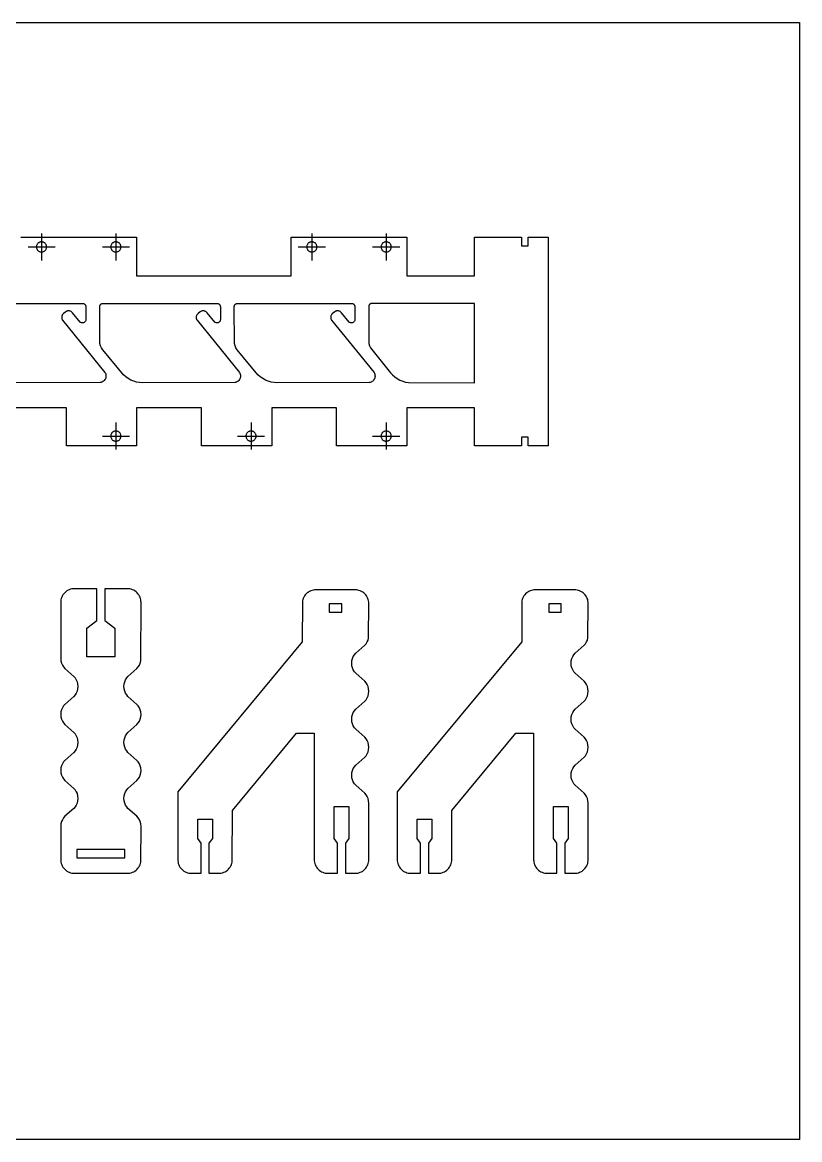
# Model space of a CAD drawing. Extents: x -19 to 11.9, y -9 to 24.5.
# Drawn here: x -11.54 to -4.35, y 14.15 to 24.48 of the extents above; entities that cross this region are included whole.
import ezdxf

# ---------------------------------------------------------------- set-up
doc = ezdxf.new("R2010")
doc.units = 0
doc.header["$MEASUREMENT"] = 0
doc.layers.add('DEFAULT', color=7, linetype='CONTINUOUS')

msp = doc.modelspace()

# ---------------------------------------------------------------- linework, layer by layer
at = {"layer": 'DEFAULT'}
msp.add_lwpolyline([(-18.966369, 24.480942), (-4.346369, 24.480942), (-4.346369, 14.150942), (-18.966369, 14.150942)], close=True, dxfattribs=at)
for points in [[(-11.357917, 22.529739), (-11.357917, 22.279739)], [(-10.670417, 22.529739), (-10.670417, 22.279739)], [(-8.857917, 22.529739), (-8.857917, 22.279739)], [(-8.170417, 22.529739), (-8.170417, 22.279739)], [(-11.550068, 22.495754), (-10.478266, 22.495754), (-10.478266, 22.138574), (-9.050068, 22.138574), (-9.050068, 22.495754), (-7.978266, 22.495754), (-7.978266, 22.138574), (-7.354299, 22.138574), (-7.354299, 22.495754), (-6.920417, 22.495754), (-6.920417, 22.415965), (-6.857917, 22.415965), (-6.857917, 22.495754), (-6.671491, 22.495754), (-6.671491, 21.53015), (-6.671491, 20.564547), (-6.857917, 20.564547), (-6.857917, 20.644336), (-6.920417, 20.644336), (-6.920417, 20.564547), (-7.354299, 20.564547), (-7.354299, 20.918335), (-7.978266, 20.918335), (-7.978266, 20.564547), (-8.628339, 20.564547), (-8.628339, 20.918335), (-9.228266, 20.918335), (-9.228266, 20.564547), (-9.878339, 20.564547), (-9.878339, 20.918335), (-10.478266, 20.918335), (-10.478266, 20.564547), (-11.128339, 20.564547), (-11.128339, 20.918335), (-11.728266, 20.918335)], [(-11.311042, 22.404739), (-11.311232, 22.408951), (-11.311825, 22.413269), (-11.312851, 22.417637), (-11.314333, 22.421994), (-11.316279, 22.426269), (-11.318683, 22.43039), (-11.321525, 22.434284), (-11.324771, 22.437885), (-11.328372, 22.441131), (-11.332267, 22.443973), (-11.336388, 22.446377), (-11.340663, 22.448323), (-11.345019, 22.449805), (-11.349387, 22.450832), (-11.353705, 22.451424), (-11.357917, 22.451614), (-11.362129, 22.451424), (-11.366446, 22.450832), (-11.370815, 22.449805), (-11.375171, 22.448323), (-11.379446, 22.446377), (-11.383567, 22.443973), (-11.387462, 22.441131), (-11.391063, 22.437885), (-11.394309, 22.434284), (-11.397151, 22.43039), (-11.399555, 22.426269), (-11.401501, 22.421994), (-11.402983, 22.417637), (-11.404009, 22.413269), (-11.404602, 22.408951), (-11.404792, 22.404739), (-11.404602, 22.400527), (-11.404009, 22.39621), (-11.402983, 22.391841), (-11.401501, 22.387485), (-11.399555, 22.38321), (-11.397151, 22.379089), (-11.394309, 22.375194), (-11.391063, 22.371593), (-11.387462, 22.368348), (-11.383567, 22.365505), (-11.379446, 22.363101), (-11.375171, 22.361155), (-11.370815, 22.359673), (-11.366446, 22.358647), (-11.362129, 22.358054), (-11.357917, 22.357864), (-11.353705, 22.358054), (-11.349387, 22.358647), (-11.345019, 22.359673), (-11.340663, 22.361155), (-11.336388, 22.363101), (-11.332267, 22.365505), (-11.328372, 22.368348), (-11.324771, 22.371593), (-11.321525, 22.375194), (-11.318683, 22.379089), (-11.316279, 22.38321), (-11.314333, 22.387485), (-11.312851, 22.391841), (-11.311825, 22.39621), (-11.311232, 22.400527), (-11.311042, 22.404739)], [(-10.623542, 22.404739), (-10.623732, 22.408951), (-10.624325, 22.413269), (-10.625351, 22.417637), (-10.626833, 22.421994), (-10.628779, 22.426269), (-10.631183, 22.43039), (-10.634025, 22.434284), (-10.637271, 22.437885), (-10.640872, 22.441131), (-10.644767, 22.443973), (-10.648888, 22.446377), (-10.653163, 22.448323), (-10.657519, 22.449805), (-10.661887, 22.450832), (-10.666205, 22.451424), (-10.670417, 22.451614), (-10.674629, 22.451424), (-10.678946, 22.450832), (-10.683315, 22.449805), (-10.687671, 22.448323), (-10.691946, 22.446377), (-10.696067, 22.443973), (-10.699962, 22.441131), (-10.703563, 22.437885), (-10.706809, 22.434284), (-10.709651, 22.43039), (-10.712055, 22.426269), (-10.714001, 22.421994), (-10.715483, 22.417637), (-10.716509, 22.413269), (-10.717102, 22.408951), (-10.717292, 22.404739), (-10.717102, 22.400527), (-10.716509, 22.39621), (-10.715483, 22.391841), (-10.714001, 22.387485), (-10.712055, 22.38321), (-10.709651, 22.379089), (-10.706809, 22.375194), (-10.703563, 22.371593), (-10.699962, 22.368348), (-10.696067, 22.365505), (-10.691946, 22.363101), (-10.687671, 22.361155), (-10.683315, 22.359673), (-10.678946, 22.358647), (-10.674629, 22.358054), (-10.670417, 22.357864), (-10.666205, 22.358054), (-10.661887, 22.358647), (-10.657519, 22.359673), (-10.653163, 22.361155), (-10.648888, 22.363101), (-10.644767, 22.365505), (-10.640872, 22.368348), (-10.637271, 22.371593), (-10.634025, 22.375194), (-10.631183, 22.379089), (-10.628779, 22.38321), (-10.626833, 22.387485), (-10.625351, 22.391841), (-10.624325, 22.39621), (-10.623732, 22.400527), (-10.623542, 22.404739)], [(-8.811042, 22.404739), (-8.811232, 22.408951), (-8.811825, 22.413269), (-8.812851, 22.417637), (-8.814333, 22.421994), (-8.816279, 22.426269), (-8.818683, 22.43039), (-8.821525, 22.434284), (-8.824771, 22.437885), (-8.828372, 22.441131), (-8.832267, 22.443973), (-8.836388, 22.446377), (-8.840663, 22.448323), (-8.845019, 22.449805), (-8.849387, 22.450832), (-8.853705, 22.451424), (-8.857917, 22.451614), (-8.862129, 22.451424), (-8.866446, 22.450832), (-8.870815, 22.449805), (-8.875171, 22.448323), (-8.879446, 22.446377), (-8.883567, 22.443973), (-8.887462, 22.441131), (-8.891063, 22.437885), (-8.894309, 22.434284), (-8.897151, 22.43039), (-8.899555, 22.426269), (-8.901501, 22.421994), (-8.902983, 22.417637), (-8.904009, 22.413269), (-8.904602, 22.408951), (-8.904792, 22.404739), (-8.904602, 22.400527), (-8.904009, 22.39621), (-8.902983, 22.391841), (-8.901501, 22.387485), (-8.899555, 22.38321), (-8.897151, 22.379089), (-8.894309, 22.375194), (-8.891063, 22.371593), (-8.887462, 22.368348), (-8.883567, 22.365505), (-8.879446, 22.363101), (-8.875171, 22.361155), (-8.870815, 22.359673), (-8.866446, 22.358647), (-8.862129, 22.358054), (-8.857917, 22.357864), (-8.853705, 22.358054), (-8.849387, 22.358647), (-8.845019, 22.359673), (-8.840663, 22.361155), (-8.836388, 22.363101), (-8.832267, 22.365505), (-8.828372, 22.368348), (-8.824771, 22.371593), (-8.821525, 22.375194), (-8.818683, 22.379089), (-8.816279, 22.38321), (-8.814333, 22.387485), (-8.812851, 22.391841), (-8.811825, 22.39621), (-8.811232, 22.400527), (-8.811042, 22.404739)], [(-8.123542, 22.404739), (-8.123732, 22.408951), (-8.124325, 22.413269), (-8.125351, 22.417637), (-8.126833, 22.421994), (-8.128779, 22.426269), (-8.131183, 22.43039), (-8.134025, 22.434284), (-8.137271, 22.437885), (-8.140872, 22.441131), (-8.144767, 22.443973), (-8.148888, 22.446377), (-8.153163, 22.448323), (-8.157519, 22.449805), (-8.161887, 22.450832), (-8.166205, 22.451424), (-8.170417, 22.451614), (-8.174629, 22.451424), (-8.178946, 22.450832), (-8.183315, 22.449805), (-8.187671, 22.448323), (-8.191946, 22.446377), (-8.196067, 22.443973), (-8.199962, 22.441131), (-8.203563, 22.437885), (-8.206809, 22.434284), (-8.209651, 22.43039), (-8.212055, 22.426269), (-8.214001, 22.421994), (-8.215483, 22.417637), (-8.216509, 22.413269), (-8.217102, 22.408951), (-8.217292, 22.404739), (-8.217102, 22.400527), (-8.216509, 22.39621), (-8.215483, 22.391841), (-8.214001, 22.387485), (-8.212055, 22.38321), (-8.209651, 22.379089), (-8.206809, 22.375194), (-8.203563, 22.371593), (-8.199962, 22.368348), (-8.196067, 22.365505), (-8.191946, 22.363101), (-8.187671, 22.361155), (-8.183315, 22.359673), (-8.178946, 22.358647), (-8.174629, 22.358054), (-8.170417, 22.357864), (-8.166205, 22.358054), (-8.161887, 22.358647), (-8.157519, 22.359673), (-8.153163, 22.361155), (-8.148888, 22.363101), (-8.144767, 22.365505), (-8.140872, 22.368348), (-8.137271, 22.371593), (-8.134025, 22.375194), (-8.131183, 22.379089), (-8.128779, 22.38321), (-8.126833, 22.387485), (-8.125351, 22.391841), (-8.124325, 22.39621), (-8.123732, 22.400527), (-8.123542, 22.404739)], [(-11.482917, 22.404739), (-11.232917, 22.404739)], [(-10.795417, 22.404739), (-10.545417, 22.404739)], [(-8.982917, 22.404739), (-8.732917, 22.404739)], [(-8.295417, 22.404739), (-8.045417, 22.404739)], [(-12.035557, 21.882347), (-10.979358, 21.882473), (-10.97655, 21.882347), (-10.973672, 21.881951), (-10.97076, 21.881267), (-10.967855, 21.880279), (-10.965005, 21.878982), (-10.962258, 21.877379), (-10.959661, 21.875484), (-10.957261, 21.87332), (-10.955097, 21.87092), (-10.953202, 21.868323), (-10.951599, 21.865576), (-10.950302, 21.862726), (-10.949315, 21.859822), (-10.94863, 21.856909), (-10.948235, 21.854031), (-10.948108, 21.73307), (-10.948446, 21.728487), (-10.949501, 21.723844), (-10.951301, 21.719309), (-10.95382, 21.71506), (-10.956978, 21.71126), (-10.960645, 21.708042), (-10.964665, 21.70549), (-10.968868, 21.703633), (-10.973299, 21.702413), (-10.978027, 21.701848), (-10.982903, 21.702022), (-10.987751, 21.702968), (-10.99239, 21.704667), (-10.996652, 21.707041), (-11.000406, 21.709971), (-11.07129, 21.796265)], [(-11.07129, 21.796265), (-11.074101, 21.799407), (-11.077291, 21.802377), (-11.080849, 21.805112), (-11.084751, 21.807549), (-11.088962, 21.80963), (-11.093431, 21.811302), (-11.098096, 21.812522), (-11.102887, 21.813258), (-11.107729, 21.813496), (-11.112543, 21.813235), (-11.117256, 21.812491), (-11.121798, 21.811294), (-11.12611, 21.809687), (-11.130143, 21.80772), (-11.133863, 21.805449), (-11.154212, 21.789081), (-11.157355, 21.78627), (-11.160324, 21.783081), (-11.163059, 21.779523), (-11.165497, 21.77562), (-11.167578, 21.771409), (-11.16925, 21.766941), (-11.170469, 21.762276), (-11.171206, 21.757484), (-11.171443, 21.752643), (-11.171182, 21.747828), (-11.170438, 21.743115), (-11.169242, 21.738573), (-11.167635, 21.734261), (-11.165667, 21.730228), (-11.163396, 21.726508), (-10.770869, 21.244481), (-10.766838, 21.23671), (-10.763885, 21.228278), (-10.762153, 21.219418), (-10.761715, 21.210401), (-10.762566, 21.201507), (-10.76462, 21.192997), (-10.767733, 21.185092), (-10.771888, 21.177682), (-10.77718, 21.170709), (-10.783532, 21.164425), (-10.790794, 21.159062), (-10.798753, 21.154801), (-10.807153, 21.151756), (-10.815721, 21.149964), (-11.668686, 21.149387)], [(-9.827162, 21.796265), (-9.829973, 21.799407), (-9.833162, 21.802377), (-9.836721, 21.805112), (-9.840623, 21.807549), (-9.844834, 21.80963), (-9.849302, 21.811302), (-9.853967, 21.812522), (-9.858759, 21.813258), (-9.863601, 21.813496), (-9.868415, 21.813235), (-9.873128, 21.812491), (-9.87767, 21.811294), (-9.881982, 21.809687), (-9.886015, 21.80772), (-9.889735, 21.805449), (-9.910084, 21.789081), (-9.913227, 21.78627), (-9.916196, 21.783081), (-9.918931, 21.779523), (-9.921369, 21.77562), (-9.92345, 21.771409), (-9.925122, 21.766941), (-9.926341, 21.762276), (-9.927077, 21.757484), (-9.927315, 21.752643), (-9.927054, 21.747828), (-9.92631, 21.743115), (-9.925114, 21.738573), (-9.923506, 21.734261), (-9.921539, 21.730228), (-9.919268, 21.726508), (-9.526741, 21.244481), (-9.52271, 21.23671), (-9.519757, 21.228278), (-9.518025, 21.219418), (-9.517587, 21.210401), (-9.518437, 21.201507), (-9.520492, 21.192997), (-9.523604, 21.185092), (-9.52776, 21.177682), (-9.533052, 21.170709), (-9.539404, 21.164425), (-9.546666, 21.159062), (-9.554625, 21.154801), (-9.563025, 21.151756), (-9.571593, 21.149964), (-10.424558, 21.149387), (-10.451601, 21.150854), (-10.478819, 21.155346), (-10.505705, 21.162923), (-10.531737, 21.173527), (-10.556415, 21.186987), (-10.579287, 21.203023), (-10.59998, 21.221266), (-10.791701, 21.45379), (-10.803673, 21.4713), (-10.812618, 21.49088), (-10.818071, 21.511705), (-10.819871, 21.851223), (-10.819745, 21.854031), (-10.819349, 21.856909), (-10.818665, 21.859822), (-10.817677, 21.862726), (-10.81638, 21.865576), (-10.814777, 21.868323), (-10.812882, 21.87092), (-10.810718, 21.87332), (-10.808318, 21.875484), (-10.805721, 21.877379), (-10.802974, 21.878982), (-10.800124, 21.880279), (-10.79722, 21.881267), (-10.794307, 21.881951), (-10.791429, 21.882347), (-9.73523, 21.882473), (-9.732422, 21.882347), (-9.729544, 21.881951), (-9.726631, 21.881267), (-9.723727, 21.880279), (-9.720877, 21.878982), (-9.71813, 21.877379), (-9.715533, 21.875484), (-9.713133, 21.87332), (-9.710969, 21.87092), (-9.709074, 21.868323), (-9.707471, 21.865576), (-9.706174, 21.862726), (-9.705186, 21.859822), (-9.704502, 21.856909), (-9.704107, 21.854031), (-9.70398, 21.73307), (-9.704318, 21.728487), (-9.705373, 21.723844), (-9.707173, 21.719309), (-9.709692, 21.71506), (-9.712849, 21.71126), (-9.716517, 21.708042), (-9.720537, 21.70549), (-9.72474, 21.703633), (-9.729171, 21.702413), (-9.733899, 21.701848), (-9.738775, 21.702022), (-9.743623, 21.702968), (-9.748262, 21.704667), (-9.752524, 21.707041), (-9.756278, 21.709971), (-9.827162, 21.796265)], [(-8.583034, 21.796265), (-8.585844, 21.799407), (-8.589034, 21.802377), (-8.592592, 21.805112), (-8.596495, 21.807549), (-8.600706, 21.80963), (-8.605174, 21.811302), (-8.609839, 21.812522), (-8.614631, 21.813258), (-8.619472, 21.813496), (-8.624287, 21.813235), (-8.629, 21.812491), (-8.633542, 21.811294), (-8.637853, 21.809687), (-8.641887, 21.80772), (-8.645606, 21.805449), (-8.665956, 21.789081), (-8.669099, 21.78627), (-8.672068, 21.783081), (-8.674803, 21.779523), (-8.67724, 21.77562), (-8.679322, 21.771409), (-8.680994, 21.766941), (-8.682213, 21.762276), (-8.682949, 21.757484), (-8.683187, 21.752643), (-8.682926, 21.747828), (-8.682182, 21.743115), (-8.680985, 21.738573), (-8.679378, 21.734261), (-8.677411, 21.730228), (-8.67514, 21.726508), (-8.282613, 21.244481), (-8.278582, 21.23671), (-8.275629, 21.228278), (-8.273897, 21.219418), (-8.273459, 21.210401), (-8.274309, 21.201507), (-8.276364, 21.192997), (-8.279476, 21.185092), (-8.283632, 21.177682), (-8.288924, 21.170709), (-8.295276, 21.164425), (-8.302538, 21.159062), (-8.310497, 21.154801), (-8.318896, 21.151756), (-8.327465, 21.149964), (-9.18043, 21.149387), (-9.207472, 21.150854), (-9.234691, 21.155346), (-9.261577, 21.162923), (-9.287609, 21.173527), (-9.312287, 21.186987), (-9.335159, 21.203023), (-9.355852, 21.221266), (-9.547573, 21.45379), (-9.559545, 21.4713), (-9.56849, 21.49088), (-9.573943, 21.511705), (-9.575743, 21.851223), (-9.575616, 21.854031), (-9.575221, 21.856909), (-9.574537, 21.859822), (-9.573549, 21.862726), (-9.572252, 21.865576), (-9.570649, 21.868323), (-9.568754, 21.87092), (-9.56659, 21.87332), (-9.56419, 21.875484), (-9.561593, 21.877379), (-9.558846, 21.878982), (-9.555996, 21.880279), (-9.553092, 21.881267), (-9.550179, 21.881951), (-9.547301, 21.882347), (-8.491102, 21.882473), (-8.488294, 21.882347), (-8.485416, 21.881951), (-8.482503, 21.881267), (-8.479599, 21.880279), (-8.476749, 21.878982), (-8.474002, 21.877379), (-8.471405, 21.875484), (-8.469005, 21.87332), (-8.466841, 21.87092), (-8.464946, 21.868323), (-8.463343, 21.865576), (-8.462046, 21.862726), (-8.461058, 21.859822), (-8.460374, 21.856909), (-8.459978, 21.854031), (-8.459852, 21.73307), (-8.46019, 21.728487), (-8.461245, 21.723844), (-8.463045, 21.719309), (-8.465564, 21.71506), (-8.468721, 21.71126), (-8.472389, 21.708042), (-8.476408, 21.70549), (-8.480612, 21.703633), (-8.485043, 21.702413), (-8.48977, 21.701848), (-8.494646, 21.702022), (-8.499495, 21.702968), (-8.504134, 21.704667), (-8.508396, 21.707041), (-8.51215, 21.709971), (-8.583034, 21.796265)], [(-8.331615, 21.53284), (-8.329815, 21.511705), (-8.324362, 21.49088), (-8.315417, 21.4713), (-8.129962, 21.241287), (-8.111724, 21.221266), (-8.091031, 21.203023), (-8.068159, 21.186987), (-8.043481, 21.173527), (-8.017448, 21.162923), (-7.990563, 21.155346), (-7.963344, 21.150854), (-7.354299, 21.149387), (-7.354299, 21.882473), (-8.300365, 21.882473), (-8.303173, 21.882347), (-8.306051, 21.881951), (-8.308963, 21.881267), (-8.311868, 21.880279), (-8.314718, 21.878982), (-8.317465, 21.877379), (-8.320062, 21.875484), (-8.322462, 21.87332), (-8.324626, 21.87092), (-8.326521, 21.868323), (-8.328124, 21.865576), (-8.329421, 21.862726), (-8.330408, 21.859822), (-8.331093, 21.856909), (-8.331488, 21.854031), (-8.331615, 21.53284)], [(-10.670417, 20.780561), (-10.670417, 20.530561)], [(-9.420417, 20.780561), (-9.420417, 20.530561)], [(-8.170417, 20.780561), (-8.170417, 20.530561)], [(-10.623542, 20.655561), (-10.623732, 20.659773), (-10.624325, 20.664091), (-10.625351, 20.668459), (-10.626833, 20.672816), (-10.628779, 20.677091), (-10.631183, 20.681212), (-10.634025, 20.685107), (-10.637271, 20.688707), (-10.640872, 20.691953), (-10.644767, 20.694796), (-10.648888, 20.6972), (-10.653163, 20.699145), (-10.657519, 20.700627), (-10.661887, 20.701654), (-10.666205, 20.702247), (-10.670417, 20.702436), (-10.674629, 20.702247), (-10.678946, 20.701654), (-10.683315, 20.700627), (-10.687671, 20.699145), (-10.691946, 20.6972), (-10.696067, 20.694796), (-10.699962, 20.691953), (-10.703563, 20.688707), (-10.706809, 20.685107), (-10.709651, 20.681212), (-10.712055, 20.677091), (-10.714001, 20.672816), (-10.715483, 20.668459), (-10.716509, 20.664091), (-10.717102, 20.659773), (-10.717292, 20.655561), (-10.717102, 20.65135), (-10.716509, 20.647032), (-10.715483, 20.642663), (-10.714001, 20.638307), (-10.712055, 20.634032), (-10.709651, 20.629911), (-10.706809, 20.626016), (-10.703563, 20.622416), (-10.699962, 20.61917), (-10.696067, 20.616327), (-10.691946, 20.613923), (-10.687671, 20.611978), (-10.683315, 20.610496), (-10.678946, 20.609469), (-10.674629, 20.608876), (-10.670417, 20.608686), (-10.666205, 20.608876), (-10.661887, 20.609469), (-10.657519, 20.610496), (-10.653163, 20.611978), (-10.648888, 20.613923), (-10.644767, 20.616327), (-10.640872, 20.61917), (-10.637271, 20.622416), (-10.634025, 20.626016), (-10.631183, 20.629911), (-10.628779, 20.634032), (-10.626833, 20.638307), (-10.625351, 20.642663), (-10.624325, 20.647032), (-10.623732, 20.65135), (-10.623542, 20.655561)], [(-9.373542, 20.655561), (-9.373732, 20.659773), (-9.374325, 20.664091), (-9.375351, 20.668459), (-9.376833, 20.672816), (-9.378779, 20.677091), (-9.381183, 20.681212), (-9.384025, 20.685107), (-9.387271, 20.688707), (-9.390872, 20.691953), (-9.394767, 20.694796), (-9.398888, 20.6972), (-9.403163, 20.699145), (-9.407519, 20.700627), (-9.411887, 20.701654), (-9.416205, 20.702247), (-9.420417, 20.702436), (-9.424629, 20.702247), (-9.428946, 20.701654), (-9.433315, 20.700627), (-9.437671, 20.699145), (-9.441946, 20.6972), (-9.446067, 20.694796), (-9.449962, 20.691953), (-9.453563, 20.688707), (-9.456809, 20.685107), (-9.459651, 20.681212), (-9.462055, 20.677091), (-9.464001, 20.672816), (-9.465483, 20.668459), (-9.466509, 20.664091), (-9.467102, 20.659773), (-9.467292, 20.655561), (-9.467102, 20.65135), (-9.466509, 20.647032), (-9.465483, 20.642663), (-9.464001, 20.638307), (-9.462055, 20.634032), (-9.459651, 20.629911), (-9.456809, 20.626016), (-9.453563, 20.622416), (-9.449962, 20.61917), (-9.446067, 20.616327), (-9.441946, 20.613923), (-9.437671, 20.611978), (-9.433315, 20.610496), (-9.428946, 20.609469), (-9.424629, 20.608876), (-9.420417, 20.608686), (-9.416205, 20.608876), (-9.411887, 20.609469), (-9.407519, 20.610496), (-9.403163, 20.611978), (-9.398888, 20.613923), (-9.394767, 20.616327), (-9.390872, 20.61917), (-9.387271, 20.622416), (-9.384025, 20.626016), (-9.381183, 20.629911), (-9.378779, 20.634032), (-9.376833, 20.638307), (-9.375351, 20.642663), (-9.374325, 20.647032), (-9.373732, 20.65135), (-9.373542, 20.655561)], [(-8.123542, 20.655561), (-8.123732, 20.659773), (-8.124325, 20.664091), (-8.125351, 20.668459), (-8.126833, 20.672816), (-8.128779, 20.677091), (-8.131183, 20.681212), (-8.134025, 20.685107), (-8.137271, 20.688707), (-8.140872, 20.691953), (-8.144767, 20.694796), (-8.148888, 20.6972), (-8.153163, 20.699145), (-8.157519, 20.700627), (-8.161887, 20.701654), (-8.166205, 20.702247), (-8.170417, 20.702436), (-8.174629, 20.702247), (-8.178946, 20.701654), (-8.183315, 20.700627), (-8.187671, 20.699145), (-8.191946, 20.6972), (-8.196067, 20.694796), (-8.199962, 20.691953), (-8.203563, 20.688707), (-8.206809, 20.685107), (-8.209651, 20.681212), (-8.212055, 20.677091), (-8.214001, 20.672816), (-8.215483, 20.668459), (-8.216509, 20.664091), (-8.217102, 20.659773), (-8.217292, 20.655561), (-8.217102, 20.65135), (-8.216509, 20.647032), (-8.215483, 20.642663), (-8.214001, 20.638307), (-8.212055, 20.634032), (-8.209651, 20.629911), (-8.206809, 20.626016), (-8.203563, 20.622416), (-8.199962, 20.61917), (-8.196067, 20.616327), (-8.191946, 20.613923), (-8.187671, 20.611978), (-8.183315, 20.610496), (-8.178946, 20.609469), (-8.174629, 20.608876), (-8.170417, 20.608686), (-8.166205, 20.608876), (-8.161887, 20.609469), (-8.157519, 20.610496), (-8.153163, 20.611978), (-8.148888, 20.613923), (-8.144767, 20.616327), (-8.140872, 20.61917), (-8.137271, 20.622416), (-8.134025, 20.626016), (-8.131183, 20.629911), (-8.128779, 20.634032), (-8.126833, 20.638307), (-8.125351, 20.642663), (-8.124325, 20.647032), (-8.123732, 20.65135), (-8.123542, 20.655561)], [(-10.795417, 20.655561), (-10.545417, 20.655561)], [(-9.545417, 20.655561), (-9.295417, 20.655561)], [(-8.295417, 20.655561), (-8.045417, 20.655561)], [(-10.845353, 18.952101), (-10.845353, 19.244314), (-11.055349, 19.244314), (-11.066581, 19.243809), (-11.078094, 19.242228), (-11.089744, 19.239489), (-11.101361, 19.235538), (-11.112761, 19.23035), (-11.12375, 19.223939), (-11.134136, 19.216359), (-11.143737, 19.207703), (-11.152393, 19.198102), (-11.159973, 19.187716), (-11.166384, 19.176726), (-11.171573, 19.165326), (-11.175524, 19.153709), (-11.178262, 19.14206), (-11.179843, 19.130546), (-11.180349, 18.599804), (-11.178464, 18.576651), (-11.173179, 18.556063), (-11.165049, 18.537756), (-11.154629, 18.521444), (-11.142475, 18.50684), (-11.059846, 18.434014), (-11.047692, 18.419411), (-11.037273, 18.403098), (-11.029143, 18.384791), (-11.023857, 18.364203), (-11.021972, 18.34105), (-11.023857, 18.317897), (-11.029143, 18.297309), (-11.037273, 18.279002), (-11.047692, 18.262689), (-11.059846, 18.248086), (-11.142475, 18.17526), (-11.154629, 18.160656), (-11.165049, 18.144344), (-11.173179, 18.126037), (-11.178464, 18.105449), (-11.180349, 18.082296), (-11.178464, 18.059143), (-11.173179, 18.038555), (-11.165049, 18.020248), (-11.154629, 18.003935), (-11.142475, 17.989332), (-11.059846, 17.916506), (-11.047692, 17.901902), (-11.037273, 17.88559), (-11.029143, 17.867283), (-11.023857, 17.846695), (-11.021972, 17.823542), (-11.023857, 17.800388), (-11.029143, 17.779801), (-11.037273, 17.761494), (-11.047692, 17.745181), (-11.059846, 17.730578), (-11.142475, 17.657752), (-11.154629, 17.643148), (-11.165049, 17.626836), (-11.173179, 17.608528), (-11.178464, 17.587941), (-11.180349, 17.564788), (-11.178464, 17.541634), (-11.173179, 17.521047), (-11.165049, 17.50274), (-11.154629, 17.486427), (-11.142475, 17.471823), (-11.059846, 17.398998), (-11.047692, 17.384394), (-11.037273, 17.368081), (-11.029143, 17.349774), (-11.023857, 17.329187), (-11.021972, 17.306033), (-11.023857, 17.28288), (-11.029143, 17.262293), (-11.037273, 17.243985), (-11.047692, 17.227673), (-11.059846, 17.213069), (-11.142475, 17.140243), (-11.154629, 17.12564), (-11.165049, 17.109327), (-11.173179, 17.09102), (-11.178464, 17.070433), (-11.180349, 16.738832), (-11.179843, 16.7276), (-11.178262, 16.716087), (-11.175524, 16.704437), (-11.171573, 16.69282), (-11.166384, 16.68142), (-11.159973, 16.670431), (-11.152393, 16.660045), (-11.143737, 16.650444), (-11.134136, 16.641788), (-11.12375, 16.634208), (-11.112761, 16.627797), (-11.101361, 16.622609), (-11.089744, 16.618657), (-11.078094, 16.615919), (-11.066581, 16.614338), (-10.562717, 16.613832), (-10.551485, 16.614338), (-10.539971, 16.615919), (-10.528322, 16.618657), (-10.516705, 16.622609), (-10.505305, 16.627797), (-10.494316, 16.634208), (-10.48393, 16.641788), (-10.474329, 16.650444), (-10.465673, 16.660045), (-10.458092, 16.670431), (-10.451681, 16.68142), (-10.446493, 16.69282), (-10.442542, 16.704437), (-10.439804, 16.716087), (-10.438222, 16.7276), (-10.437717, 17.047279), (-10.439602, 17.070433), (-10.444887, 17.09102), (-10.453017, 17.109327), (-10.463437, 17.12564), (-10.475591, 17.140243), (-10.55822, 17.213069), (-10.570374, 17.227673), (-10.580793, 17.243985), (-10.588923, 17.262293), (-10.594208, 17.28288), (-10.596094, 17.306033), (-10.594208, 17.329187), (-10.588923, 17.349774), (-10.580793, 17.368081), (-10.570374, 17.384394), (-10.55822, 17.398998), (-10.475591, 17.471823), (-10.463437, 17.486427), (-10.453017, 17.50274), (-10.444887, 17.521047), (-10.439602, 17.541634), (-10.437717, 17.564788), (-10.439602, 17.587941), (-10.444887, 17.608528), (-10.453017, 17.626836), (-10.463437, 17.643148), (-10.475591, 17.657752), (-10.55822, 17.730578), (-10.570374, 17.745181), (-10.580793, 17.761494), (-10.588923, 17.779801), (-10.594208, 17.800388), (-10.596094, 17.823542), (-10.594208, 17.846695), (-10.588923, 17.867283), (-10.580793, 17.88559), (-10.570374, 17.901902), (-10.55822, 17.916506), (-10.475591, 17.989332), (-10.463437, 18.003935), (-10.453017, 18.020248), (-10.444887, 18.038555), (-10.439602, 18.059143), (-10.437717, 18.082296), (-10.439602, 18.105449), (-10.444887, 18.126037), (-10.453017, 18.144344), (-10.463437, 18.160656), (-10.475591, 18.17526), (-10.55822, 18.248086), (-10.570374, 18.262689), (-10.580793, 18.279002), (-10.588923, 18.297309), (-10.594208, 18.317897), (-10.596094, 18.34105), (-10.594208, 18.364203), (-10.588923, 18.384791), (-10.580793, 18.403098), (-10.570374, 18.419411), (-10.55822, 18.434014), (-10.475591, 18.50684), (-10.463437, 18.521444), (-10.453017, 18.537756), (-10.444887, 18.556063), (-10.439602, 18.576651), (-10.437717, 19.119314), (-10.438222, 19.130546), (-10.439804, 19.14206), (-10.442542, 19.153709), (-10.446493, 19.165326), (-10.451681, 19.176726), (-10.458092, 19.187716), (-10.465673, 19.198102), (-10.474329, 19.207703), (-10.48393, 19.216359), (-10.494316, 19.223939), (-10.505305, 19.23035), (-10.516705, 19.235538), (-10.528322, 19.239489), (-10.539971, 19.242228), (-10.551485, 19.243809), (-10.772713, 19.244314), (-10.772713, 18.952101), (-10.679825, 18.881069), (-10.679825, 18.615339), (-10.809033, 18.615339), (-10.938241, 18.615339), (-10.938241, 18.881069), (-10.845353, 18.952101)], [(-8.456168, 16.613832), (-8.444936, 16.614338), (-8.433422, 16.615919), (-8.421773, 16.618657), (-8.410156, 16.622609), (-8.398756, 16.627797), (-8.387767, 16.634208), (-8.377381, 16.641788), (-8.36778, 16.650444), (-8.359124, 16.660045), (-8.351543, 16.670431), (-8.345132, 16.68142), (-8.339944, 16.69282), (-8.335993, 16.704437), (-8.333255, 16.716087), (-8.331674, 16.7276), (-8.331168, 17.261606), (-8.333053, 17.284759), (-8.338338, 17.305347), (-8.346468, 17.323654), (-8.356888, 17.339967), (-8.369042, 17.35457), (-8.451671, 17.427396), (-8.463825, 17.441999), (-8.474244, 17.458312), (-8.482374, 17.476619), (-8.487659, 17.497207), (-8.489545, 17.52036), (-8.487659, 17.543513), (-8.482374, 17.564101), (-8.474244, 17.582408), (-8.463825, 17.598721), (-8.451671, 17.613324), (-8.369042, 17.68615), (-8.356888, 17.700754), (-8.346468, 17.717066), (-8.338338, 17.735373), (-8.333053, 17.755961), (-8.331168, 17.779114), (-8.333053, 17.802268), (-8.338338, 17.822855), (-8.346468, 17.841162), (-8.356888, 17.857475), (-8.369042, 17.872078), (-8.451671, 17.944904), (-8.463825, 17.959508), (-8.474244, 17.97582), (-8.482374, 17.994128), (-8.487659, 18.014715), (-8.489545, 18.037868), (-8.487659, 18.061022), (-8.482374, 18.081609), (-8.474244, 18.099916), (-8.463825, 18.116229), (-8.451671, 18.130833), (-8.369042, 18.203658), (-8.356888, 18.218262), (-8.346468, 18.234574), (-8.338338, 18.252882), (-8.333053, 18.273469), (-8.331168, 18.296623), (-8.333053, 18.319776), (-8.338338, 18.340363), (-8.346468, 18.358671), (-8.356888, 18.374983), (-8.369042, 18.389587), (-8.451671, 18.462413), (-8.463825, 18.477016), (-8.474244, 18.493329), (-8.482374, 18.511636), (-8.487659, 18.532223), (-8.489545, 18.555377), (-8.487659, 18.57853), (-8.482374, 18.599117), (-8.474244, 18.617425), (-8.463825, 18.633737), (-8.451671, 18.648341), (-8.369042, 18.721167), (-8.356888, 18.73577), (-8.346468, 18.752083), (-8.338338, 18.77039), (-8.333053, 18.790977), (-8.331168, 19.109309), (-8.331674, 19.120541), (-8.333255, 19.132054), (-8.335993, 19.143704), (-8.339944, 19.155321), (-8.345132, 19.166721), (-8.351543, 19.17771), (-8.359124, 19.188096), (-8.36778, 19.197697), (-8.377381, 19.206353), (-8.387767, 19.213933), (-8.398756, 19.220345), (-8.410156, 19.225533), (-8.421773, 19.229484), (-8.433422, 19.232222), (-8.444936, 19.233803), (-8.821336, 19.234309), (-8.832568, 19.233803), (-8.844081, 19.232222), (-8.855731, 19.229484), (-8.867348, 19.225533), (-8.878748, 19.220345), (-8.889737, 19.213933), (-8.900123, 19.206353), (-8.909724, 19.197697), (-8.91838, 19.188096), (-8.92596, 19.17771), (-8.932371, 19.166721), (-8.937559, 19.155321), (-8.941511, 19.143704), (-8.944249, 19.132054), (-8.94583, 19.120541), (-8.946336, 18.752607), (-10.097781, 17.365949), (-10.097781, 16.738832), (-10.097276, 16.7276), (-10.095694, 16.716087), (-10.092956, 16.704437), (-10.089005, 16.69282), (-10.083817, 16.68142), (-10.077406, 16.670431), (-10.069825, 16.660045), (-10.06117, 16.650444), (-10.051568, 16.641788), (-10.041182, 16.634208), (-10.030193, 16.627797), (-10.018793, 16.622609), (-10.007176, 16.618657), (-9.995527, 16.615919), (-9.984013, 16.614338), (-9.881766, 16.613832), (-9.881766, 16.893028), (-9.913454, 16.936686), (-9.913454, 17.113723), (-9.777439, 17.113723), (-9.777439, 16.936686), (-9.809126, 16.893028), (-9.809126, 16.613832), (-9.718112, 16.613832), (-9.70688, 16.614338), (-9.695366, 16.615919), (-9.683717, 16.618657), (-9.6721, 16.622609), (-9.6607, 16.627797), (-9.64971, 16.634208), (-9.639324, 16.641788), (-9.629723, 16.650444), (-9.621067, 16.660045), (-9.613487, 16.670431), (-9.607076, 16.68142), (-9.601888, 16.69282), (-9.597937, 16.704437), (-9.595198, 16.716087), (-9.593617, 16.7276), (-9.593112, 17.194357), (-8.999182, 17.909612), (-8.835838, 17.909612), (-8.835838, 16.738832), (-8.835332, 16.7276), (-8.833751, 16.716087), (-8.831012, 16.704437), (-8.827061, 16.69282), (-8.821873, 16.68142), (-8.815462, 16.670431), (-8.807882, 16.660045), (-8.799226, 16.650444), (-8.789625, 16.641788), (-8.779239, 16.634208), (-8.768249, 16.627797), (-8.756849, 16.622609), (-8.745232, 16.618657), (-8.733583, 16.615919), (-8.722069, 16.614338), (-8.619823, 16.613832), (-8.619823, 16.893028), (-8.65151, 16.936686), (-8.65151, 17.229611), (-8.515495, 17.229611), (-8.515495, 16.936686), (-8.547183, 16.893028), (-8.547183, 16.613832), (-8.456168, 16.613832)], [(-6.427121, 16.613832), (-6.415889, 16.614338), (-6.404376, 16.615919), (-6.392726, 16.618657), (-6.381109, 16.622609), (-6.369709, 16.627797), (-6.35872, 16.634208), (-6.348334, 16.641788), (-6.338733, 16.650444), (-6.330077, 16.660045), (-6.322497, 16.670431), (-6.316086, 16.68142), (-6.310898, 16.69282), (-6.306946, 16.704437), (-6.304208, 16.716087), (-6.302627, 16.7276), (-6.302121, 17.261606), (-6.304006, 17.284759), (-6.309291, 17.305347), (-6.317421, 17.323654), (-6.327841, 17.339967), (-6.339995, 17.35457), (-6.422624, 17.427396), (-6.434778, 17.441999), (-6.445197, 17.458312), (-6.453327, 17.476619), (-6.458613, 17.497207), (-6.460498, 17.52036), (-6.458613, 17.543513), (-6.453327, 17.564101), (-6.445197, 17.582408), (-6.434778, 17.598721), (-6.422624, 17.613324), (-6.339995, 17.68615), (-6.327841, 17.700754), (-6.317421, 17.717066), (-6.309291, 17.735373), (-6.304006, 17.755961), (-6.302121, 17.779114), (-6.304006, 17.802268), (-6.309291, 17.822855), (-6.317421, 17.841162), (-6.327841, 17.857475), (-6.339995, 17.872078), (-6.422624, 17.944904), (-6.434778, 17.959508), (-6.445197, 17.97582), (-6.453327, 17.994128), (-6.458613, 18.014715), (-6.460498, 18.037868), (-6.458613, 18.061022), (-6.453327, 18.081609), (-6.445197, 18.099916), (-6.434778, 18.116229), (-6.422624, 18.130833), (-6.339995, 18.203658), (-6.327841, 18.218262), (-6.317421, 18.234574), (-6.309291, 18.252882), (-6.304006, 18.273469), (-6.302121, 18.296623), (-6.304006, 18.319776), (-6.309291, 18.340363), (-6.317421, 18.358671), (-6.327841, 18.374983), (-6.339995, 18.389587), (-6.422624, 18.462413), (-6.434778, 18.477016), (-6.445197, 18.493329), (-6.453327, 18.511636), (-6.458613, 18.532223), (-6.460498, 18.555377), (-6.458613, 18.57853), (-6.453327, 18.599117), (-6.445197, 18.617425), (-6.434778, 18.633737), (-6.422624, 18.648341), (-6.339995, 18.721167), (-6.327841, 18.73577), (-6.317421, 18.752083), (-6.309291, 18.77039), (-6.304006, 18.790977), (-6.302121, 19.109309), (-6.302627, 19.120541), (-6.304208, 19.132054), (-6.306946, 19.143704), (-6.310898, 19.155321), (-6.316086, 19.166721), (-6.322497, 19.17771), (-6.330077, 19.188096), (-6.338733, 19.197697), (-6.348334, 19.206353), (-6.35872, 19.213933), (-6.369709, 19.220345), (-6.381109, 19.225533), (-6.392726, 19.229484), (-6.404376, 19.232222), (-6.415889, 19.233803), (-6.792289, 19.234309), (-6.803521, 19.233803), (-6.815034, 19.232222), (-6.826684, 19.229484), (-6.838301, 19.225533), (-6.849701, 19.220345), (-6.86069, 19.213933), (-6.871076, 19.206353), (-6.880677, 19.197697), (-6.889333, 19.188096), (-6.896913, 19.17771), (-6.903325, 19.166721), (-6.908513, 19.155321), (-6.912464, 19.143704), (-6.915202, 19.132054), (-6.916783, 19.120541), (-6.917289, 18.752607), (-8.068734, 17.365949), (-8.068734, 16.738832), (-8.068229, 16.7276), (-8.066648, 16.716087), (-8.063909, 16.704437), (-8.059958, 16.69282), (-8.05477, 16.68142), (-8.048359, 16.670431), (-8.040779, 16.660045), (-8.032123, 16.650444), (-8.022522, 16.641788), (-8.012136, 16.634208), (-8.001146, 16.627797), (-7.989746, 16.622609), (-7.978129, 16.618657), (-7.96648, 16.615919), (-7.954966, 16.614338), (-7.852719, 16.613832), (-7.852719, 16.893028), (-7.884407, 16.936686), (-7.884407, 17.113723), (-7.748392, 17.113723), (-7.748392, 16.936686), (-7.78008, 16.893028), (-7.78008, 16.613832), (-7.689065, 16.613832), (-7.677833, 16.614338), (-7.666319, 16.615919), (-7.65467, 16.618657), (-7.643053, 16.622609), (-7.631653, 16.627797), (-7.620663, 16.634208), (-7.610277, 16.641788), (-7.600676, 16.650444), (-7.592021, 16.660045), (-7.58444, 16.670431), (-7.578029, 16.68142), (-7.572841, 16.69282), (-7.56889, 16.704437), (-7.566152, 16.716087), (-7.56457, 16.7276), (-7.564065, 17.194357), (-6.970135, 17.909612), (-6.806791, 17.909612), (-6.806791, 16.738832), (-6.806285, 16.7276), (-6.804704, 16.716087), (-6.801966, 16.704437), (-6.798014, 16.69282), (-6.792826, 16.68142), (-6.786415, 16.670431), (-6.778835, 16.660045), (-6.770179, 16.650444), (-6.760578, 16.641788), (-6.750192, 16.634208), (-6.739203, 16.627797), (-6.727803, 16.622609), (-6.716186, 16.618657), (-6.704536, 16.615919), (-6.693023, 16.614338), (-6.590776, 16.613832), (-6.590776, 16.893028), (-6.622463, 16.936686), (-6.622463, 17.229611), (-6.486449, 17.229611), (-6.486449, 16.936686), (-6.518136, 16.893028), (-6.518136, 16.613832), (-6.427121, 16.613832)], [(-8.638752, 19.103563), (-8.696663, 19.103563), (-8.696663, 19.029275), (-8.638752, 19.029275), (-8.58084, 19.029275), (-8.58084, 19.103563), (-8.638752, 19.103563)], [(-6.609705, 19.103563), (-6.667617, 19.103563), (-6.667617, 19.029275), (-6.609705, 19.029275), (-6.551793, 19.029275), (-6.551793, 19.103563), (-6.609705, 19.103563)], [(-10.809033, 16.833242), (-11.030881, 16.833242), (-11.030881, 16.757668), (-10.809033, 16.757668), (-10.587185, 16.757668), (-10.587185, 16.833242), (-10.809033, 16.833242)]]:
    msp.add_lwpolyline(points, dxfattribs=at)

doc.saveas('drawing.dxf')
